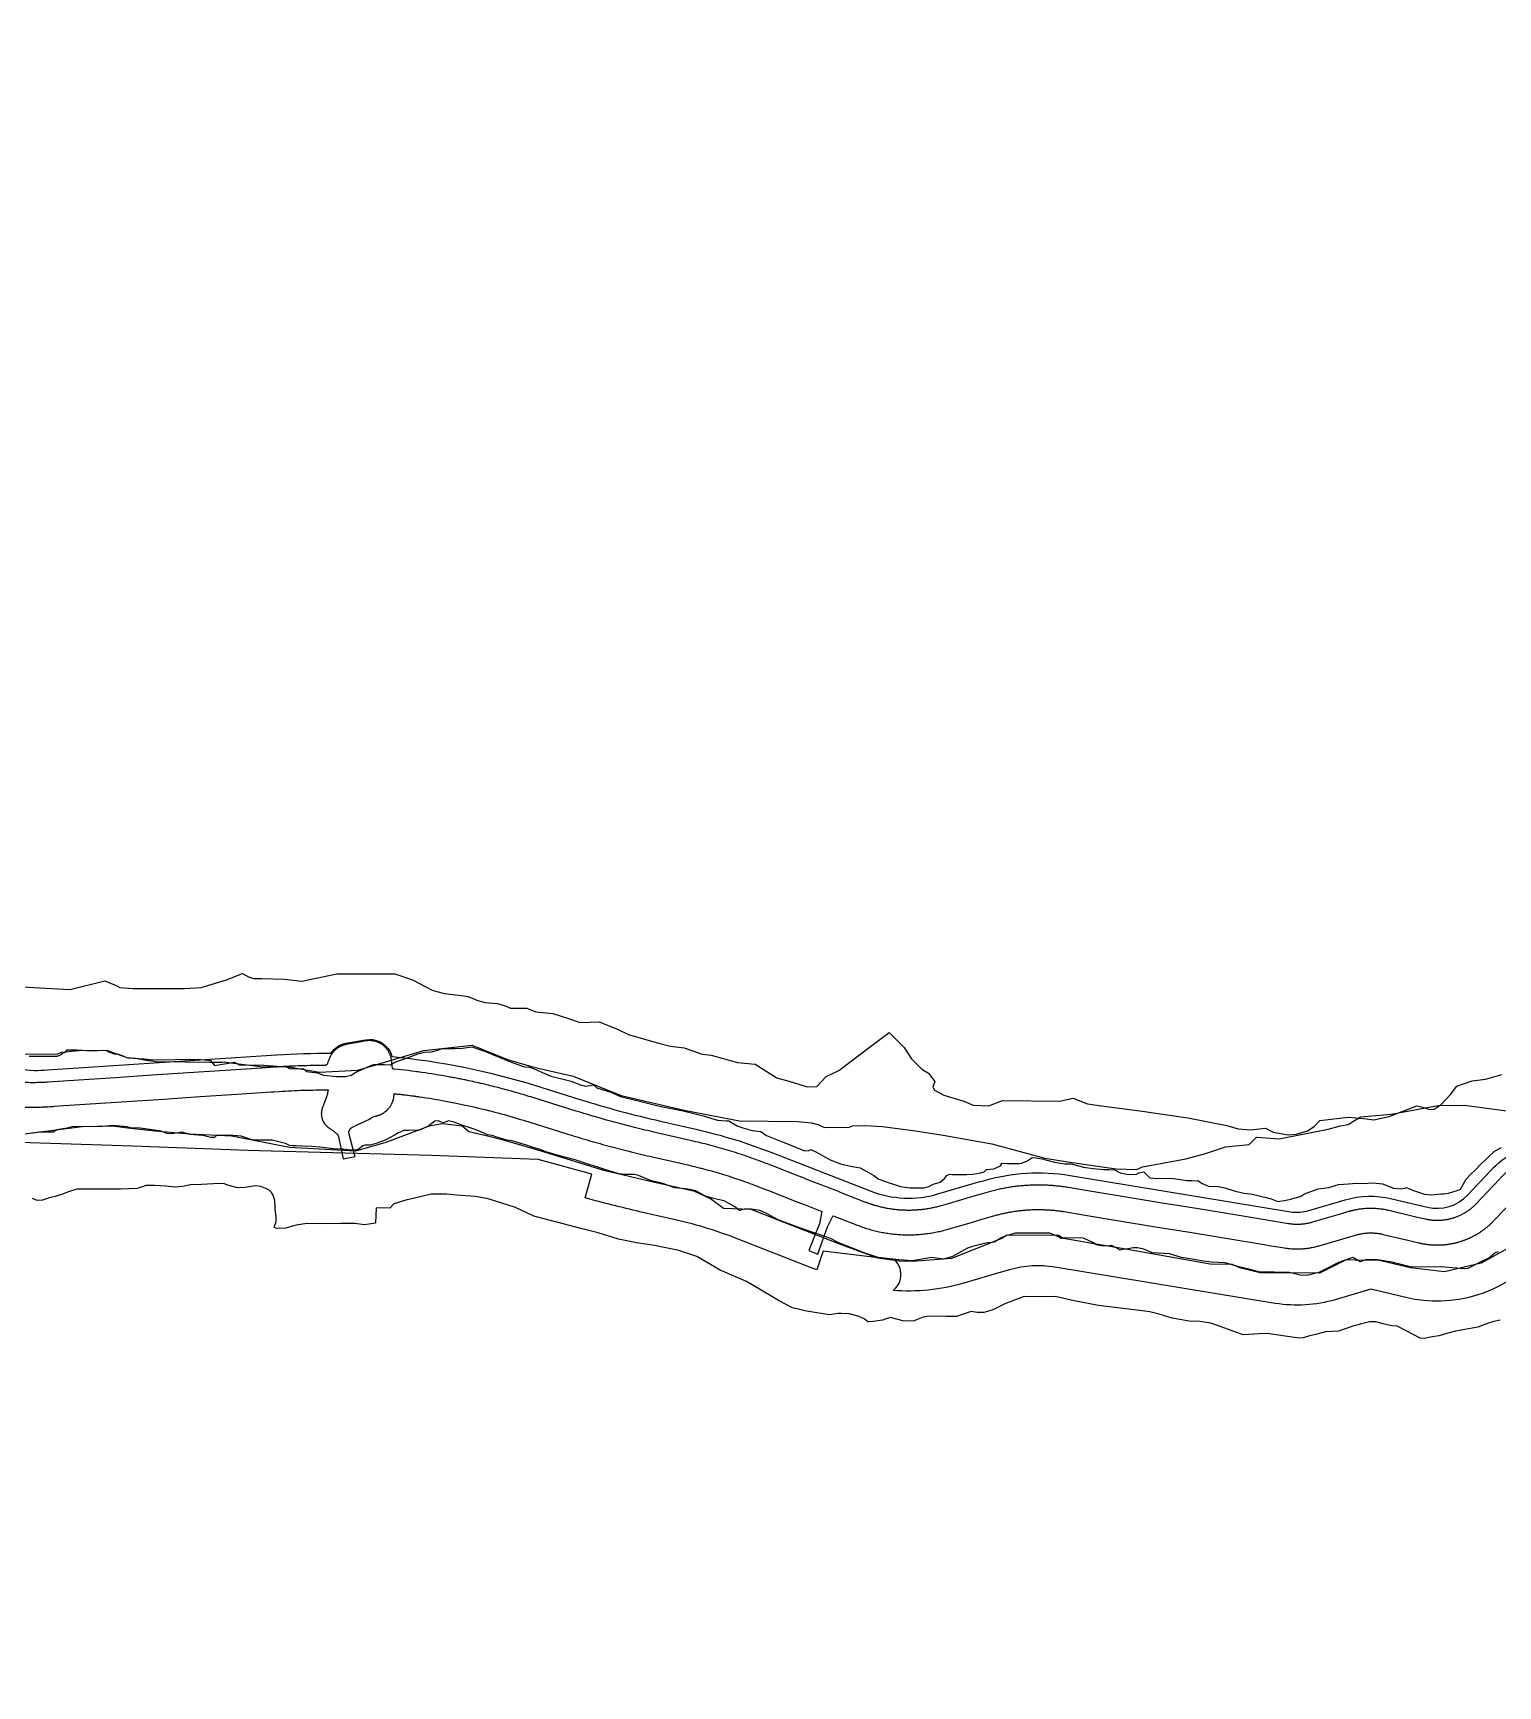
# Model space of a CAD drawing. Header units: metres. Extents: x 116000 to 284092, y 365136 to 804542.
# Drawn here: x 196061 to 202052, y 572628 to 579390 of the extents above; entities that cross this region are included whole.
import ezdxf

# ---------------------------------------------------------------- set-up
doc = ezdxf.new("R2010")
doc.units = ezdxf.units.M
doc.header["$LTSCALE"] = 0.075
doc.linetypes.add('LTP001', pattern=[500, 500, 0])
for name, color, linetype in [('060235', 6, 'Continuous'), ('060237', 6, 'Continuous'), ('080593', 30, 'Continuous'), ('090434', 21, 'Continuous'), ('100432', 62, 'LTP001')]:
    doc.layers.add(name, color=color, linetype=linetype)

msp = doc.modelspace()

# ---------------------------------------------------------------- linework, layer by layer
at = {"layer": '060235', "color": 6, "flags": 128}
for points in [[(196045, 575204.2), (196100.7, 575203.9), (196140.5, 575203.5), (196159.1, 575203.5), (196176.6, 575211.2), (196179.9, 575215.6), (196195.2, 575222.4), (196200.1, 575230.6), (196221.6, 575229.8), (196240.2, 575230.1), (196282.5, 575227.1), (196324.1, 575227.5), (196360.7, 575228.9), (196371.1, 575222), (196391.7, 575213.1), (196409.8, 575212.4), (196425, 575206.7), (196442.5, 575199), (196481.8, 575196.5), (196515.2, 575189.7), (196565, 575181.9), (196682.7, 575181.4), (196781.9, 575180.3), (196835, 575179.2), (196842.9, 575181.1), (196881, 575175.6), (196923.9, 575170.7), (197001, 575160.6), (197050.4, 575160.2), (197095, 575161.3), (197109.3, 575154), (197167.2, 575152.9), (197179.6, 575141.2), (197224.8, 575135.5), (197248.5, 575126.8), (197301.4, 575121.4), (197338.8, 575120.8), (197361.8, 575126.6), (197380.8, 575138.2), (197390.1, 575143.2), (197418, 575155.2), (197446, 575166.7), (197454.2, 575169.5), (197468.8, 575169.7), (197498.6, 575169.4), (197523.4, 575168.8), (197540.6, 575179.7), (197599.3, 575200.2), (197634.7, 575214), (197661.3, 575221), (197689.9, 575222.5), (197716.9, 575229.1), (197733.9, 575235.7), (197767.5, 575236.1), (197785.5, 575235.7), (197817.6, 575237.5), (197855.4, 575241.8), (197887.1, 575232.1), (197911.1, 575223.9), (197937.3, 575212.7), (198020.2, 575177.9), (198071.3, 575160.2), (198091.5, 575159.2), (198110.2, 575152.4), (198177.8, 575121.8), (198223.4, 575111.1), (198261.5, 575102.2), (198299.2, 575087), (198320.7, 575081.1), (198339.5, 575084.3), (198350.4, 575087.4), (198356.5, 575083.5), (198366.5, 575075.2), (198423.6, 575056.5), (198463.9, 575039.4), (198541.7, 575020.4), (198623.3, 575000.3), (198720.1, 574980.4), (198801.4, 574960.1), (198859.7, 574942.1), (198896.9, 574939.1), (198906.4, 574939.3), (198940.7, 574919.8), (198963.4, 574911.6), (199001.2, 574900.6), (199036.6, 574895.8), (199060.2, 574880.2), (199128.4, 574852.2), (199160, 574840.3), (199215.7, 574817), (199233.8, 574818.5), (199242.4, 574822.9), (199262.2, 574812.3), (199320.8, 574780.5), (199363.4, 574763.9), (199410.3, 574752.3), (199429, 574750.3), (199443.6, 574746.9), (199489.5, 574722), (199499.8, 574715.9), (199519.3, 574700.9), (199566.4, 574685), (199579.8, 574680.2), (199608.4, 574671.3), (199646.1, 574665), (199683.8, 574665.3), (199704.9, 574665), (199724.5, 574671.3), (199741.8, 574680.8), (199771.3, 574688.8), (199787.8, 574703.3), (199798.1, 574716.3), (199808.4, 574720.8), (199820.9, 574720.4), (199879.8, 574719.9), (199904.5, 574721.3), (199935.1, 574727), (199950, 574731.6), (199960.3, 574740.4), (199990.1, 574743.9), (200017.1, 574755.9), (200021.8, 574762.5), (200022, 574766.1), (200046.1, 574765.6), (200072, 574764.8), (200092.5, 574764.5), (200103.6, 574766.1), (200124.6, 574774.3), (200141.3, 574785.2), (200147.1, 574789.1), (200162.2, 574787.6), (200194, 574783.1), (200201.2, 574780.1), (200238.1, 574770.9), (200281.1, 574763.4), (200306.8, 574764), (200321.1, 574759.6), (200357, 574749.7), (200396, 574744.4), (200440.3, 574740.2), (200461, 574740), (200484.2, 574739.1), (200506.6, 574726.6), (200540.4, 574720.5), (200573.8, 574721.6), (200583.1, 574727.5), (200604, 574731.4), (200611.1, 574722.8), (200628.7, 574706.4), (200659.2, 574703.5), (200715.8, 574704.7), (200761.8, 574698), (200779.8, 574695.9), (200800, 574695.1), (200820.6, 574694.1), (200825.5, 574695.2), (200839.2, 574684.7), (200868, 574672), (200908.1, 574670.7), (200934.3, 574665.5), (200973, 574652.9), (201013.2, 574643.3), (201040.5, 574640.4), (201103.8, 574625.6), (201124.9, 574620), (201152.2, 574610.2), (201185.8, 574614.4), (201203, 574619.7), (201242.9, 574630.2), (201261.1, 574640.7), (201317, 574661.8), (201360.3, 574666.9), (201390.2, 574676.5), (201399.8, 574679.7), (201440.9, 574681.9), (201473.2, 574685.1), (201499.1, 574683.9), (201541.7, 574686.6), (201580.2, 574681.6), (201624.8, 574663.7), (201656.6, 574662), (201672.4, 574664.8), (201677.9, 574666.9), (201702, 574655.5), (201751.2, 574640.2), (201780.4, 574636.4), (201820.9, 574640.4), (201831, 574641.1), (201849.1, 574643.7), (201885.4, 574654.9), (201898.9, 574660.5), (201910.8, 574681.9), (201921.3, 574701.5), (201941, 574721.8), (201960.9, 574741), (201981.1, 574760.6), (202037.2, 574815.2), (202065.8, 574830.9)], [(202052.9, 574404.2), (202040.1, 574399.1), (202019.2, 574380.3), (201976.7, 574359.8), (201928.3, 574335.1), (201915.6, 574334.4), (201882.4, 574336.9), (201817.6, 574341.7), (201698.9, 574340.7), (201634.7, 574356.9), (201618.8, 574361), (201559.7, 574370.7), (201515.3, 574372.4), (201505.4, 574370.1), (201487.9, 574362.7), (201458, 574380.3), (201399.4, 574359.8), (201354.7, 574337.1), (201319.1, 574319.8), (201271.2, 574306.9), (201242.7, 574308.9), (201199, 574319.7), (201136.6, 574319.9), (201079.5, 574320.2), (201033, 574332.9), (200998, 574340.7), (200935.8, 574359), (200879.4, 574360.9), (200839.9, 574367.1), (200808.9, 574373), (200757.1, 574381.1), (200708, 574395.5), (200639.7, 574399.9), (200599, 574415.5), (200575.9, 574420.2), (200559.8, 574420.1), (200534.3, 574415.2), (200518.4, 574415), (200505.9, 574409.9), (200502, 574414.1), (200471.3, 574429), (200457.6, 574426.4), (200430.8, 574427.6), (200409, 574432.1), (200397.9, 574439.9), (200357.4, 574459.5), (200278.4, 574460.4), (200266.9, 574458.8), (200263.7, 574458.5), (200257.8, 574463.4), (200219.6, 574479.8), (200157.9, 574480.2), (200139.6, 574479.8), (200092, 574480.6), (200077.8, 574480), (200055.5, 574473.5), (200038.7, 574468.7), (200018.4, 574459.5), (199992, 574442.6), (199957.8, 574439.7), (199902.8, 574425.8), (199882.8, 574419), (199821.4, 574385), (199783.8, 574373.8), (199734.8, 574380.6), (199657.3, 574367.5), (199602, 574370.5), (199517.7, 574380.2), (199459.8, 574399.4), (199356.6, 574441.1), (199319.1, 574459.6), (199258.9, 574480.4), (199199.1, 574500.2), (199107.8, 574534.9), (199060.1, 574560), (199032.6, 574573.1), (198998.3, 574578.7), (198969.3, 574578.4), (198949.5, 574573.1), (198930.8, 574588.2), (198907, 574602.1), (198888, 574612.5), (198861.2, 574618.4), (198838.2, 574622.7), (198808, 574633.1), (198770.9, 574653.8), (198738.6, 574660.5), (198713.9, 574662.5), (198685.9, 574665.7), (198636.8, 574683.4), (198586.3, 574695.6), (198536.9, 574715.4), (198520.1, 574719.7), (198480.5, 574720), (198456.1, 574723), (198399.5, 574740.1), (198367.2, 574751.1), (198339.5, 574760), (198277.8, 574780.7), (198241.5, 574790.2), (198200.1, 574800), (198154, 574814.1), (198139.1, 574820.5), (198101.9, 574831.8), (198078.8, 574840.2), (198056, 574847.1), (198019.9, 574858), (197998.9, 574860.3), (197953.6, 574874.3), (197939, 574880.2), (197919.7, 574881.9), (197879.5, 574899.7), (197856.5, 574908), (197819, 574920.3), (197782.8, 574934.4), (197759.7, 574939.4), (197746.6, 574933.6), (197737, 574931.4), (197719.6, 574939.8), (197704.4, 574938.1), (197679.4, 574919.5), (197654, 574907.3), (197639.9, 574900.8), (197598.4, 574900), (197577.4, 574900.3), (197555.4, 574889.9), (197539.7, 574880.4), (197500.5, 574860.4), (197467.8, 574848.7), (197440, 574839.8), (197419.5, 574839.8), (197409.2, 574837.7), (197395.1, 574825.3), (197385.7, 574821.4), (197379.5, 574820), (197359.3, 574820), (197329.7, 574823.5), (197319, 574823.1), (197287.7, 574825.1), (197234.2, 574831.4), (197201.4, 574834.7), (197163.7, 574835.9), (197137, 574837.3), (197120.2, 574837.7), (197109.5, 574838.2), (197093, 574847.5), (197039, 574860.3), (196959.5, 574859.9), (196911.5, 574876.6), (196880, 574880), (196857.2, 574881.4), (196830.8, 574880.1), (196811.6, 574879.7), (196803.4, 574871.5), (196787.6, 574871.1), (196755.3, 574879.6), (196736.9, 574880.5), (196718.1, 574881.7), (196703.9, 574883.9), (196668.8, 574892.8), (196648.5, 574889.4), (196625.7, 574885.8), (196608.3, 574888.1), (196585.3, 574897.4), (196498.6, 574909.7), (196459, 574910.4), (196446.3, 574914.8), (196386, 574920.9), (196345, 574916.3), (196309.8, 574915.6), (196263.5, 574916.6), (196218.9, 574915.7), (196200.7, 574909.9), (196158.7, 574902.3), (196142.8, 574893.5), (196114.4, 574893.7), (196085.4, 574893.7), (196006.6, 574883)]]:
    msp.add_lwpolyline(points, dxfattribs=at)
at = {"layer": '060237', "flags": 128}
for points in [[(195863.7, 575213.1), (196160.1, 575212.5), (196176.9, 575220.2), (196261.6, 575229.3), (196365, 575228), (196448.8, 575197.6), (196516, 575193.7), (196550.3, 575189.2), (196734.3, 575191.7), (196787.3, 575185.9), (196802.8, 575165.9), (196884.2, 575179.5), (196903.6, 575168.5), (197005.1, 575167.2), (197114.1, 575158.9), (197232.4, 575138.9), (197388.9, 575147.3), (197658.9, 575226.9), (197857.1, 575249.4), (198001.9, 575190), (198108.3, 575158.9), (198269.3, 575122.7), (198465.5, 575043.6), (198724.1, 574983.5), (198950.3, 574940.1), (199185.2, 574937.5), (199244.7, 574931.6), (199269.9, 574924.5), (199297.1, 574912.9), (199399.8, 574914.2), (199412.8, 574919.4), (199465.1, 574920.7), (199534.7, 574916.7), (199669.2, 574898.6), (199783.6, 574880.6), (199981.3, 574845.6), (200198.5, 574786.8), (200310.7, 574769.3), (200491.1, 574742.8), (200573.9, 574740.8), (200597.8, 574751.8), (200775.4, 574784), (200852.3, 574804.1), (200937.7, 574833.8), (201033.7, 574843), (201064, 574872.7), (201157.1, 574866.2), (201357.2, 574905.1), (201408.3, 574918.7), (201438.7, 574925.1), (201489.8, 574955.5), (201615.5, 574966.6), (201806.9, 575002.8), (201914.9, 575003.4), (202157.7, 574971.2)], [(202105.4, 574425.9), (201983.2, 574356.9), (201833.2, 574321.3), (201693.7, 574338.4), (201560.8, 574369.9), (201500.8, 574367.6), (201430.5, 574371.6), (201321.4, 574316.2), (201079.2, 574317.3), (200995.2, 574338.5), (200966.1, 574351.6), (200874.6, 574353.9), (200514.1, 574417.4), (200392.4, 574437.4), (200274.4, 574458), (200254.9, 574470.5), (200044.7, 574472.2), (200022.6, 574458.4), (199817.5, 574376.8), (199657.7, 574364.8), (199604.5, 574365.9), (199516, 574377.3), (199356.8, 574436.8), (199108, 574532.9), (198997.4, 574576.9), (198884.3, 574581.5), (198831.7, 574620.9), (198767.7, 574650), (198579.4, 574693), (198395.1, 574736), (198148.1, 574812.6), (197994.4, 574858.3), (197914.6, 574878.4), (197842.6, 574894.4), (197815.8, 574917.2), (197735.2, 574927.5), (197680.6, 574918.4), (197504.1, 574851.6), (197380.1, 574816.2), (197109.4, 574831.1), (196874.2, 574876.8), (196700.2, 574884.8), (196560.7, 574897.5), (196459, 574908), (196384.9, 574918.3), (196261.7, 574914.7), (196036.9, 574886.6)]]:
    msp.add_lwpolyline(points, dxfattribs=at)
at = {"layer": '080593', "color": 30, "flags": 128}
for points in [[(195990.4, 575488.9), (196211.5, 575477.1), (196354.2, 575512.3), (196400.2, 575493.5), (196415.8, 575485.3), (196470, 575480.9), (196680, 575481.2), (196748.1, 575485.2), (196851.4, 575515.9), (196917.3, 575543), (196942.4, 575529.2), (196962, 575521.9), (196996.2, 575521.3), (197089.2, 575518.8), (197160.3, 575510.6), (197302.9, 575541.5), (197540.9, 575540.4), (197612.7, 575516.6), (197692.7, 575474.8), (197741.6, 575460.7), (197801.3, 575454.2), (197840.5, 575448.6), (197876.2, 575433.8), (197908.4, 575424.3), (197959.7, 575419.5), (197992.2, 575410.4), (198013.6, 575401), (198080.5, 575399.9), (198116.9, 575385.8), (198186.8, 575378.5), (198251, 575357.8), (198297.9, 575342), (198376.8, 575344.2), (198453.7, 575313.8), (198495.6, 575292.2), (198619.4, 575257.8), (198668, 575244.8), (198724.1, 575238.4), (198797.2, 575212.8), (198834.8, 575208.6), (198941.2, 575177.7), (199013.8, 575171), (199102.1, 575116.2), (199167, 575097.9), (199227.1, 575079.1), (199266.6, 575079.7), (199304.3, 575120.9), (199356.6, 575145.8), (199485.4, 575243.3), (199562.6, 575301.2), (199623, 575239), (199652.9, 575193.2), (199695.5, 575151.3), (199722.9, 575134.7), (199748.2, 575101), (199740.8, 575077.9), (199747.6, 575065.5), (199785.9, 575044), (199867, 575020.7), (199906.2, 575003.8), (199969.3, 575000.7), (200026.2, 575022.5), (200259, 575019.5), (200314.6, 575032.5), (200373.6, 575008.6), (200440.3, 574999.9), (200587.1, 574980.1), (200784, 574952.5), (200943.7, 574920.1), (200989.3, 574907.5), (201039.2, 574902.4), (201100.5, 574909), (201132.6, 574893.2), (201193.5, 574882.3), (201227.4, 574885.7), (201273.1, 574898.9), (201300.4, 574916.1), (201323.7, 574940.7), (201438.7, 574955.3), (201502.5, 574948.8), (201544.1, 574943.2), (201607, 574957), (201719.8, 575001.1), (201748.4, 574994.2), (201771.3, 574985.7), (201791.2, 574987.4), (201819.7, 575006.4), (201857.4, 575047.3), (201883.6, 575081.7), (201946.7, 575103.6), (202001, 575110.6), (202067.6, 575129)], [(202060.8, 574124.1), (202035.1, 574118.5), (202013.8, 574111.3), (201993.4, 574104.9), (201969.7, 574094.9), (201893.6, 574081.7), (201878.6, 574079.8), (201847, 574071.3), (201825.2, 574064), (201810.6, 574060.7), (201774.4, 574054.6), (201749.5, 574049.3), (201733.9, 574050.9), (201705.3, 574065.8), (201645.4, 574097.1), (201639.8, 574099.7), (201618.4, 574100.8), (201582.8, 574109.8), (201552.6, 574116.8), (201526.5, 574117.5), (201493.5, 574109.5), (201457.7, 574099.3), (201400.3, 574079.7), (201346.6, 574076.8), (201305.1, 574066.2), (201277.5, 574058.6), (201256.3, 574051.4), (201240.6, 574051.1), (201201, 574055.9), (201135.6, 574066.2), (201107.4, 574069), (201074.8, 574067.6), (201009.8, 574063.7), (200920.2, 574096.4), (200878.2, 574111.9), (200833.1, 574118.9), (200788.8, 574119.7), (200750.7, 574127.4), (200718.9, 574132.1), (200666, 574148.4), (200628.2, 574157.9), (200608.3, 574160.5), (200540.9, 574169.1), (200418.7, 574184.2), (200318.5, 574203.8), (200241.5, 574221.3), (200179.4, 574219), (200114.3, 574220.5), (200082.1, 574209.3), (200034.9, 574190.6), (199986.3, 574165.9), (199968.6, 574160.5), (199949.8, 574154.9), (199922.6, 574155.9), (199898.1, 574160.3), (199864.9, 574148.9), (199837.7, 574138.7), (199795.1, 574138.8), (199725.7, 574141.1), (199701.8, 574136.2), (199660, 574119.6), (199618.2, 574121.8), (199567, 574135.5), (199546.3, 574127.6), (199535, 574123.8), (199516.1, 574120.8), (199496.3, 574118.6), (199474.6, 574117.7), (199460.2, 574129.1), (199436, 574141), (199398.2, 574150.3), (199367.4, 574152.1), (199353.8, 574150.9), (199317.5, 574146.3), (199223.4, 574161.1), (199166.9, 574174.6), (199109.4, 574205.3), (199074.8, 574224.9), (198978.7, 574282.2), (198870.7, 574328.1), (198775.6, 574384.4), (198702.2, 574409.1), (198602.1, 574430.3), (198528.8, 574440.8), (198454.9, 574456), (198371.4, 574481.4), (198301.7, 574499.7), (198208.4, 574523.8), (198108.4, 574549.6), (198034, 574584.5), (197922, 574619.9), (197870, 574630.4), (197792, 574635.9), (197751.4, 574639.8), (197688.8, 574639.2), (197638.1, 574626.7), (197586, 574614.8), (197535.9, 574599.6), (197520.2, 574582.8), (197464.5, 574584), (197460.8, 574521), (197416.4, 574514.1), (197376.5, 574520), (197319, 574519.7), (197256.6, 574517.9), (197181.2, 574519.7), (197137.4, 574512.4), (197092.7, 574499.9), (197056.9, 574499.4), (197046.5, 574505.1), (197054.8, 574527.9), (197054.8, 574548.5), (197051.1, 574578.2), (197051.1, 574587.8), (197049.8, 574613.9), (197042.5, 574635.1), (197036.2, 574646.1), (197027, 574656.6), (197013.1, 574662.3), (196993.1, 574670.8), (196969.3, 574673.3), (196928.4, 574667.3), (196897.1, 574665.2), (196857, 574676.1), (196839.4, 574682.7), (196799.5, 574681.8), (196750, 574679.4), (196705.3, 574678), (196672.4, 574671.3), (196643.8, 574668), (196602.5, 574672.1), (196558.8, 574675.1), (196523.6, 574674.5), (196486.5, 574662.6), (196418.9, 574659.9), (196322.5, 574659.9), (196260.1, 574659.8), (196240.2, 574659.6), (196206.2, 574648.5), (196181.4, 574639.6), (196151.2, 574629.5), (196127.3, 574624), (196099.3, 574615.2), (196078, 574614), (196059, 574622.1)]]:
    msp.add_lwpolyline(points, dxfattribs=at)
at = {"layer": '090434', "flags": 128}
for points in [[(195941.3, 575175.5, 0.096527), (196067.1, 575145.6, 0.014601), (196119.6, 575147.6), (197034.2, 575208.2), (197057.6, 575209.7, -0.019043), (197278.3, 575215.9, -0.067029), (197296.2, 575235.7, -0.143393), (197347.6, 575258.4), (197420.4, 575271.3, -0.325343), (197520.8, 575223.1, -0.051987), (197528.9, 575202.6, -0.051373), (198111.5, 575085), (198297.3, 575027.1, 0.019398), (198626.9, 574938.4), (198772.1, 574905.2, -0.036977), (199082.7, 574809.8), (199485, 574652.8, 0.165434), (199761.7, 574640.5), (199905.9, 574682.6), (199934.2, 574690.8), (199947.9, 574694.8, -0.112162), (200301.7, 574716.2), (201203, 574567.9, 0.112811), (201278.6, 574572.5), (201427, 574616.2, -0.130771), (201617.2, 574621.2), (201763.8, 574586.3, 0.268912), (201927.1, 574635.3), (202022.7, 574737.1, -0.082956), (202119.7, 574811.1, -0.201292)], [(202204.1, 574375.2, -0.268912), (201675.7, 574216.6), (201531.8, 574250.9), (201385.9, 574208, -0.112811), (201141.3, 574192.9), (200240, 574341.2, 0.112162), (200054.3, 574330), (200001.3, 574314.6), (199868, 574275.7, -0.000665), (199866, 574275.1, -0.09013), (199577.8, 574245.8, 0.023713), (199583.7, 574250.8, -0.007221), (199588.8, 574256, 0.132268), (199608.4, 574293.1, 0.258249), (199584.8, 574371.3), (199291.9, 574406.8), (199281.7, 574374.7), (199266.8, 574330), (199240.9, 574340.1), (199101.5, 574394.5), (198944.5, 574455.8, 0.017562), (198823.9, 574498, 0.019402), (198687.6, 574534.7), (198542.4, 574567.9, -0.012032), (198319.4, 574624.4), (198346.5, 574720.9), (198126.9, 574782.1), (197690.6, 574797.2), (197034.2, 574815.9), (196939.8, 574818.6), (196467.1, 574835.8), (195712.3, 574860.2)]]:
    msp.add_lwpolyline(points, format="xyb", dxfattribs=at)
at = {"layer": '100432', "ltscale": 4, "flags": 128}
msp.add_lwpolyline([(195498.4, 575158.5, -0.026043), (195409.2, 575221.7), (194989.6, 575553.1), (194396.7, 576021.6, 0.375002), (194390.1, 576021.3), (194360.7, 575993, -0.065443), (194339.7, 575979.5, -0.302157), (194234.8, 575995), (194201.5, 576026.6, -0.02616), (194195, 576033.4, -0.245372), (194174.9, 576125.6, -0.158577), (194209.5, 576178.3, 0.45267), (194209.8, 576185.8), (193670.6, 576704.3, -0.058629), (193470.3, 576948), (193292.3, 577225.3, 0.072524), (193112.4, 577432.2), (192916.6, 577600.7), (192807.5, 577694.6, 0.419719), (192800.4, 577694), (192761.6, 577647.2, 0.164012), (192762, 577635.4), (192766.2, 577626.5), (192767.8, 577618.9), (192767.8, 577618.9), (192767.8, 577618.9), (192766.2, 577626.5), (192762, 577635.4, -0.164012), (192761.6, 577647.2), (192800.4, 577694, -0.419719), (192807.5, 577694.6), (192916.6, 577600.7), (193112.4, 577432.2, -0.072524), (193292.3, 577225.3), (193470.3, 576948, 0.058629), (193670.6, 576704.3), (194209.8, 576185.8, -0.45267), (194209.5, 576178.3, 0.158577), (194174.9, 576125.6, 0.245372), (194195, 576033.4, 0.02616), (194201.5, 576026.6), (194234.8, 575995, 0.302157), (194339.7, 575979.5, 0.065443), (194360.7, 575993), (194390.1, 576021.3, -0.375002), (194396.7, 576021.6), (194989.6, 575553.1), (195409.2, 575221.7, 0.026043), (195498.4, 575158.5, 0.021827), (195577.8, 575112.9), (195570.5, 575083.2), (195552, 575049), (195528.8, 575014.5), (195560.4, 574990.8), (195584.5, 575031.4), (195603.1, 575065.7), (195625.4, 575089.8, 0.029607), (195741.3, 575045.1, 0.093932), (196129.5, 574997.9), (197034.8, 575057.9), (197067.5, 575060.1, -0.018231), (197267.9, 575066), (197265.6, 575054.2), (197264.6, 575048.9), (197248.9, 575005.3), (197246.8, 574999.4, 0.220383), (197245.9, 574940.6, 0.149064), (197272.6, 574909.7), (197274.1, 574908.9, -0.017454), (197307.8, 574882.9), (197309.7, 574874.7), (197328.6, 574783.8), (197377.8, 574793.4), (197353.5, 574884.4), (197351.7, 574892.9, -0.184375), (197365.1, 574913), (197386.1, 574923.8, 0.03586), (197433.8, 574945.2, 0.010381), (197447, 574952.7), (197459.5, 574958.4, 0.131674), (197503.6, 574978.7, 0.03652), (197513.5, 574988.2, 0.185159), (197537.4, 575050.9, -0.007097), (197614.9, 575041.7, -0.002454), (197641.7, 575037.9, -0.039694), (198066.9, 574941.7), (198252.7, 574883.9, 0.019398), (198593.5, 574792.1), (198738.7, 574759, -0.036977), (199028.1, 574670), (199185.1, 574608.8), (199287.4, 574568.9), (199276.6, 574518.2), (199233.6, 574408.6), (199269.9, 574393.5), (199309.4, 574506.6), (199332.8, 574551.1), (199428.7, 574513.7), (199430.5, 574513, 0.165434), (199803.7, 574496.5), (199937, 574535.4), (199989.9, 574550.8, -0.112162), (200277.4, 574568.2), (201124.3, 574428.8), (201178.6, 574419.9, 0.059389), (201254.3, 574416.5, 0.053067), (201321, 574428.6), (201469.4, 574472.3, -0.130771), (201582.5, 574475.3), (201729, 574440.4, 0.268912), (202036.5, 574532.6), (202132.1, 574634.5, -0.082956), (202189.7, 574678.4, -0.018474), (202213, 574689.6, -0.182141), (202459.5, 574702.4), (202508.1, 574686.9), (202831.1, 574583.9), (203296.8, 574435.4, -0.230451), (203302.1, 574426.6), (203302.6, 574412.5), (203300.1, 574396.3, 0.082986), (203295.8, 574363.6, 0.27427), (203362.9, 574267.7), (203377.8, 574253.8, -0.208993), (203380.8, 574234.6), (203353.1, 574172.4, 0.052039), (203349.5, 574161.6, 0.085946), (203337, 574048.5), (203318.8, 573989.2), (203305.5, 573949.2), (203353.2, 573934.5), (203366.9, 573975.6), (203383.8, 574030.5, 0.13279), (203424.7, 574078.6, 0.00943), (203445.3, 574119.4), (203445.3, 574119.4), (203491.2, 574217.7, -0.165964), (203493.9, 574219.5, 0.366229), (203538.7, 574282.8, 0.01456), (203538.3, 574286.2, -0.155457), (203538.7, 574289.2, 0.001228), (203538.8, 574289.3, 0.019179), (203558.4, 574332.2, -0.000314), (203562.3, 574342, -0.329594), (203582.7, 574344.2), (204216.8, 574142), (204229.9, 574137.8), (204262.1, 574127.5, 0.098033), (204742.3, 574072.9), (204754.1, 574073.9), (205408.5, 574127.8), (205617.9, 574145), (205667.9, 574147.3), (205668.4, 574147.3, -0.210302), (205687.1, 574135.4, 0.020275), (205709.4, 574096.2), (205710.6, 574094.5, 0.186471), (205780, 574052.4, 0.08679), (205853.4, 574054.3), (205921.7, 574062.3, 0.015558), (205993.7, 574068.3), (206007.7, 574072.3), (206031.4, 574065.1), (206224.3, 574006.9, -0.026761), (206270.3, 573988.1, -0.022859), (206307.7, 573968.2), (206491.9, 573873.6), (206496.7, 573870), (206514.3, 573856.9, -0.009409), (206523.6, 573849.4), (206571.5, 573815.2, -0.250606), (206575.7, 573806.7, 0.099845), (206579.6, 573783.3, -0.216511), (206579.1, 573775.1), (206572.1, 573763.9), (206482.1, 573602.2), (206551.4, 573564.2), (206629.9, 573724.6), (206635.8, 573733.7), (206640.8, 573741.5, -0.20364), (206647.3, 573745.9, 0.084985), (206666.2, 573753.2, -0.224931), (206674.7, 573754, 0.033111), (206692.2, 573747.9), (206720.5, 573742.1), (206754.5, 573738), (206756.6, 573737.8), (206795.7, 573735.6), (206799.2, 573736.3), (206810.7, 573738.3), (206892.9, 573736.3), (207016.5, 573733.4), (207095.8, 573734.1, -0.085719), (207105.1, 573732.3), (207106.3, 573731.8), (207112.2, 573729.2), (207118, 573726.7), (207119.7, 573726, 0.00126), (207123.1, 573724.5), (207123.6, 573724.3), (207123.9, 573724.2, 0.00442), (207136, 573719.2, 0.004838), (207437.9, 573726.4), (207438.5, 573726.5, 0.086151), (207665.9, 573775.2), (207670.8, 573777.2), (207675.9, 573779.4), (207681.3, 573781.6), (207686.8, 573784), (207704.4, 573791.8), (207856.6, 573863.2), (207865.6, 573867.4), (207873.6, 573871.2), (207880.9, 573874.5), (207887.3, 573877.5), (207893.3, 573880.1), (207898.8, 573882.6), (207903.4, 573884.6), (207904, 573884.9), (207906, 573885.7, -0.071787), (208129.5, 573945.8), (208135.1, 573946.5), (208140.9, 573947.1), (208147.2, 573947.8), (208154.2, 573948.5), (208161.9, 573949.2), (208171, 573950), (208183.1, 573951.1), (208277.3, 573959.3), (208277.3, 573959.3), (208290.2, 573960.4), (208549.8, 573983), (208761.4, 574001.4), (208771.3, 574002.3), (208779.9, 574003), (208787.6, 574003.6), (208794.5, 574004.2), (208800.8, 574004.6), (208802.5, 574004.7), (208806.7, 574005), (208812.2, 574005.3), (208815.6, 574005.5, -0.132397), (209197.2, 573923.5), (209202, 573921), (209207, 573918.4), (209212.4, 573915.5), (209218.2, 573912.4), (209224.6, 573908.9), (209232.1, 573904.7), (209241.6, 573899.5), (209341.1, 573843.8), (209349.9, 573838.9), (209358.2, 573834.3), (209365.8, 573830), (209372.8, 573826.2), (209379.3, 573822.7), (209385.4, 573819.5), (209391.1, 573816.4), (209399.7, 573812, 0.060598), (209633.2, 573726.4), (209639.6, 573724.9), (209646.3, 573723.4), (209653.5, 573721.8), (209661.4, 573720.1), (209670.2, 573718.3), (209680.8, 573716.1), (209837.3, 573684.1), (210230.5, 573603.6), (210240.3, 573601.6), (210251.1, 573599.4), (210261.1, 573597.4), (210270.1, 573595.7), (210272.7, 573595.2, 0.000942), (210278.5, 573594.1, 0.041702), (210537, 573566.8), (211031.6, 573565.3, -0.018701), (211067.1, 573563.9), (211398.7, 573538), (211463.5, 573534.6), (211473.2, 573534), (211539.8, 573530.5, -0.035943), (211608.1, 573522.8), (211877.3, 573471.8, -0.330993), (211881.3, 573467.4, -0.064629), (211876.8, 573277.4), (211871.9, 573245.4, 0.017381), (211867.2, 573183.2), (211864.4, 573092.6), (211864.6, 572954.5, -0.047423), (211854.4, 572846.1, -0.041512), (211828.9, 572754.3), (211799.7, 572675.4), (211920.7, 572627.8), (211950.8, 572709.2, 0.053414), (211987.6, 572854.8, 0.035528), (211994.6, 572954.7), (211994.4, 573090.6), (211997.2, 573178.8, -0.013111), (212000.5, 573226.9), (212004.8, 573254.6, -0.029737), (212098.2, 573447.5, -0.055771), (212132.5, 573498.2), (212215.3, 573549.5, -0.039336), (212302.2, 573566), (212367.1, 573572.7), (212432.5, 573579.4), (212461.8, 573582.4), (212830.7, 573637, -0.016764), (212862.4, 573640.6), (213549.2, 573695.5, -0.030678), (213843.4, 573701), (215100, 573647.1), (215097.2, 573511.9), (215178, 573510.3), (215177.6, 573490.3), (215183.9, 573335.9), (215282.1, 573340.3), (215281.9, 573488.3), (215282.3, 573508.3), (215287.3, 573508.2), (215382.6, 573506.3), (215384.1, 573572.1), (215403.8, 573570.6), (215406.1, 573634), (215509.8, 573629.5), (215569.6, 573627, 0.033745), (215858, 573634.1, 0.004702), (215879.7, 573636.2), (216010.9, 573649.6), (216024.8, 573651.1), (216038.9, 573652.5), (216051.8, 573653.7), (216063.4, 573654.8), (216065.9, 573655, -0.035507), (216304.1, 573658.6), (216315.6, 573657.9), (216328.6, 573657.1), (216344.2, 573656), (216359.3, 573654.9), (216769.3, 573625.3, -0.110297), (217577, 573382.6), (217895.3, 573203.9, 0.024308), (217986.6, 573158.4, 0.003796), (218001.2, 573152.1, 0.001284), (218006.2, 573150, 0.004989), (218025.6, 573142.1), (218042.2, 573189.8), (218058.5, 573236.7, -0.033346), (217944.2, 573291.1), (217626, 573469.8, 0.110297), (216776.5, 573725), (216366.4, 573754.6), (216351.2, 573755.7), (216335.3, 573756.8), (216321.8, 573757.7), (216309.9, 573758.4, 0.03553), (216057.2, 573754.6), (216054.5, 573754.4), (216042.5, 573753.3), (216029.2, 573752), (216014.7, 573750.6), (216000.7, 573749.1), (215910.8, 573739.9), (215900.3, 573769.9), (215899.8, 573770), (215875.1, 573860.1), (215837.4, 573845.6), (215860.6, 573771.1), (215862.5, 573735, -0.035435), (215573.9, 573726.9), (215404.1, 573734.2, -0.637028), (215400.6, 573742.5), (215383.4, 573781.9, -0.247038), (215390.8, 573793.7), (215406.6, 573795), (215406.8, 573795), (215576.4, 573804.8), (215574.2, 573907.5), (215398.2, 573894.9), (215398.1, 573895.4), (215377.5, 573893.7), (215308.4, 573884, -0.131817), (215305.8, 573884.3, 0.074181), (215285.1, 573889.3, -0.149926), (215282.4, 573890.4), (215272.1, 573898.8), (215257.7, 573911.7), (215127.4, 574010.5), (215067.9, 573908), (215186.1, 573829.8), (215196.8, 573820.2, -0.127235), (215197.9, 573812.8, -0.879892), (215187.7, 573812.6, 0.100824), (215177.7, 573772.9), (215176.7, 573748.9, -0.421655), (215171.3, 573744.1), (215171.2, 573744.1), (213847.7, 573800.9, 0.030678), (213541.3, 573795.2), (213541.3, 573795.2), (212723.6, 573729.8, -0.032483), (212662, 573728.9), (212460.7, 573739), (212431, 573739), (212366.1, 573739.1), (212313.6, 573739.1, -0.001651), (212228.3, 573739.2), (211972.5, 573775.2, -0.338446), (211968.2, 573779.5, -0.101577), (211990.9, 574075.7), (211995.2, 574090.6), (212009.1, 574141.5), (212029, 574193.6, 0.066222), (212066.9, 574329.6, 0.028194), (212071.9, 574389.7, -0.013982), (212072.9, 574433.6), (211994, 574430.8), (211942.5, 574428.9, 0.010296), (211941.9, 574391.3, -0.09395), (211909.1, 574243.8), (211901.9, 574225), (211885.4, 574181.9), (211870, 574125.6), (211866.3, 574112.7, 0.019691), (211758.3, 573809.4, -0.041606), (211694.6, 573750.9), (211605.4, 573706.3, -0.161984), (211526.2, 573689.8), (211463.8, 573688.6), (211445.8, 573688.2), (211417.7, 573687.7), (211277.1, 573677.2), (211190.6, 573667.7, -0.028168), (211137.2, 573664.8), (210599.2, 573666.3), (210587.5, 573666.3), (210574.6, 573666.4), (210564.2, 573666.4), (210555.2, 573666.5), (210547.1, 573666.7), (210539.5, 573666.8, -0.040442), (210304.9, 573690.8), (210297.2, 573692.3), (210289.2, 573693.8), (210280.5, 573695.5), (210270.9, 573697.5), (210260.2, 573699.6), (210250.5, 573701.6), (209708.9, 573812.4), (209700.9, 573814.1), (209690.6, 573816.2), (209682.2, 573818), (209674.7, 573819.6), (209668, 573821), (209661.8, 573822.4), (209655.9, 573823.8, -0.062906), (209437.5, 573905.1), (209427.8, 573910.2), (209427.7, 573910.2), (209414, 573917.7), (209406.7, 573921.7), (209400.3, 573925.3), (209290.4, 573986.7), (209280.7, 573992.1), (209272.9, 573996.5), (209266.1, 574000.2), (209259.8, 574003.6), (209253.9, 574006.7), (209248.4, 574009.7), (209243.1, 574012.4, 0.047896), (209092.2, 574072.5, 0.045923), (208939.3, 574102.3, 0.03186), (208831.1, 574106.2), (208828.2, 574146.5), (208812.7, 574146.7), (208761.5, 574146.3), (208721, 574125.1), (208720.4, 574124.7, 0.083618), (208706.2, 574123.1, 0.244668), (208675, 574094.2), (208548, 574083), (208116.9, 574045.1, 0.070507), (207870.2, 573979.2), (207870.1, 573979.1), (207864.2, 573976.6), (207858.5, 573974.1), (207852.4, 573971.4), (207846, 573968.5), (207839.1, 573965.4), (207831.5, 573961.9), (207823.3, 573958), (207814.2, 573953.7), (207711, 573905.3), (207711, 573905.3), (207689.7, 573895.4), (207681, 573891.3), (207670.1, 573886.2), (207661, 573882.1), (207652.9, 573878.4), (207645.6, 573875.2), (207638.8, 573872.3), (207632.3, 573869.6), (207626.1, 573867.1, -0.223087), (207134, 573897.2), (207132.5, 573898), (207126.6, 573901.3), (207120.5, 573904.8), (207114, 573908.6), (207107, 573912.8), (207099.3, 573917.4), (207090.8, 573922.6), (207081.3, 573928.5), (207071.4, 573934.7), (206883.5, 574052.7), (206880.3, 574054.6), (206865.7, 574063.8), (206854.2, 574070.9), (206844.1, 574077.1), (206835, 574082.6, 0.151419), (206029.7, 574278.9), (206022.8, 574278.4), (206011.7, 574277.7), (205999.4, 574276.7), (205986.1, 574275.7), (205972.9, 574274.6), (205900.7, 574268.7, -0.225864), (205892.1, 574280.7, 0.119558), (205891.2, 574318.7, -0.000626), (205890.9, 574319.8, -0.021312), (205882, 574360.3), (205874.2, 574404.8, -0.093788), (205874.9, 574455, 0.001517), (205875.9, 574460.1, 0.054107), (205878.9, 574495.6), (205884.5, 574776.9), (205804.9, 574779.4), (205786.6, 574532.7, 0.033793), (205780.1, 574504.4, -0.012517), (205773, 574466.4, -0.072177), (205754.7, 574416.6), (205735.2, 574380.7, -0.020679), (205693.5, 574310.8, 0.060322), (205675.5, 574266.1, -0.069327), (205669.5, 574258.2, -0.18387), (205646.2, 574247.7), (205429.1, 574229.8), (205400.3, 574227.4), (204745.8, 574173.5), (204735.6, 574172.7), (204734.1, 574172.6, -0.098033), (204292.5, 574222.8), (204292.3, 574222.9), (203908.1, 574345.4), (203887.8, 574351.9), (203755.5, 574394.1, -0.414214), (203752.3, 574400.3), (203764.2, 574437.7, -0.206072), (203767, 574440.8, -0.034475), (203835.9, 574436.2, 0.228662), (204066.8, 574497.9, 0.030574), (204090.9, 574521.3), (204102.9, 574534.5), (204138.9, 574574.1), (204100.6, 574606.1), (204053.9, 574555, -0.282528), (203827.7, 574489.4, -0.158561), (203790.3, 574520.6, 0.387372), (203713.4, 574545.7, -0.190548), (203702.4, 574545.1), (203685.8, 574550.8), (203669.2, 574556.5, 0.247006), (203547.7, 574530.9, 0.118), (203510.5, 574481.3, -0.287513), (203498.3, 574476.1), (202837.2, 574686.9), (202489.9, 574797.7, 0.201292), (202143.1, 574766.9, 0.082956), (202059.2, 574702.9), (201963.6, 574601.1, -0.268912), (201752.2, 574537.6), (201605.6, 574572.6, 0.110523), (201465.9, 574574.5, 0.01996), (201441.1, 574568.2), (201358.4, 574543.9), (201292.7, 574524.6, -0.112811), (201194.9, 574518.5), (200293.6, 574666.8, 0.112162), (199961.9, 574646.8), (199931.4, 574637.9), (199775.7, 574592.5, -0.142512), (199507.5, 574592.4, -0.022394), (199466.8, 574606.2), (199170.3, 574721.9), (199064.5, 574763.2, 0.036977), (198761, 574856.5), (198615.7, 574889.6, -0.019398), (198282.5, 574979.4), (198096.6, 575037.2, 0.022988), (197843.2, 575103.5, 0.007382), (197760.6, 575119.8, 0.019648), (197539, 575151.3, -0.488968), (197530.7, 575155.6), (197527.7, 575177.5, 0.11167), (197516.4, 575220.8, 0.325262), (197421.3, 575266.3), (197348.4, 575253.4, 0.143689), (197299.5, 575231.9, 0.150985), (197269.2, 575184.7), (197265.7, 575176.8, -0.409779), (197252.2, 575166.1, 0.016792), (197060.9, 575159.8), (197033.5, 575158), (196122.9, 575097.7, -0.0966), (195762.1, 575143.5, -0.074715), (195510.2, 575270.9, -0.012825), (195471.2, 575300.1), (195052.6, 575630.9), (194464, 576095.8, -0.438782), (194463.5, 576103.1, 0.185892), (194488.2, 576164.4, 0.196485), (194463, 576229.3), (194455, 576239.4), (194450.1, 576245.5, -0.403765), (194452.1, 576266.2), (194498, 576305.4), (194539.9, 576342.9, 0.034649), (194578.7, 576383.2, 0.005486), (194603.5, 576415.5), (194668.3, 576524.1), (194600.5, 576565), (194535.6, 576457.1, -0.026279), (194517.2, 576433.7), (194515.4, 576432.1, -0.039703), (194487.2, 576403.5), (194481, 576397.7), (194453.4, 576371.8), (194397.2, 576318, -0.209586), (194393.3, 576317.2, 0.391583), (194323.6, 576274.9), (194294.2, 576249.7, -0.38611), (194287.4, 576249.8), (193739.9, 576776.4, -0.058629), (193554.4, 577002.1), (193376.4, 577279.3, 0.072524), (193177.7, 577508), (192980.2, 577677.9), (192727.4, 577895.4), (192746.1, 577909.6), (192753.8, 577914.5), (192842.9, 577853.2), (192882.8, 577919), (192838.5, 577958.8), (192880, 577978.7), (192989.8, 578032.3), (192967.3, 578084.9), (192850.3, 578038.3), (192821.2, 578025.3, -0.170055), (192809, 578020.4, -0.061711), (192797.4, 578023.5, -0.256449), (192790.7, 578025.8), (192766.3, 578054.1, 0.416437), (192603.4, 578071.4, 0.043618), (192589, 578057.4), (192573.5, 578040.6, -0.405021), (192559.6, 578039.7, 0.005281), (192494.3, 578094.9), (192485.3, 578102.3), (192472.5, 578177), (192434.9, 578396.9), (192425, 578395.2), (192460.8, 578186.3), (192473.5, 578111.9, 0.000339), (192469.2, 578115.4, 0.011959), (192315.7, 578234.2, 0.007051), (192222.6, 578300.7), (191856.9, 578554.3, -0.239404), (191848.3, 578570.2, -0.154007), (191851.6, 578581.8), (191864, 578600.4), (191869.1, 578608, -0.031869), (191870.2, 578610.5, -0.192922), (191882.4, 578620.6, 0.249922), (191923.6, 578672.9, 0.155058), (191918.2, 578706, -0.160097), (191919.9, 578714.7, -0.023911), (191920.6, 578715.9), (191927.2, 578727.4), (191932.4, 578736.6), (191941.6, 578755.5), (191956.1, 578787.1), (191988.4, 578870.2), (191912.9, 578899.9), (191880.7, 578816.4), (191869.1, 578784.3), (191862.9, 578769.3), (191859.3, 578759.5), (191852.1, 578743.6, -0.134604), (191850.4, 578741.5, -0.243502), (191845.8, 578740.9), (191832.5, 578745.7), (191809.9, 578753.9, 0.055992), (191776.2, 578761.9, 0.075975), (191729.4, 578760.5, 0.124929), (191660.1, 578728.7, 0.024051), (191648.9, 578718.8), (191640.9, 578709.5, -0.383396), (191634.3, 578708.6), (191587.2, 578741.2, -0.008108), (191535.8, 578778.1, -0.025393), (191383.1, 578904, -0.005138), (191353.8, 578931.3), (191040.5, 579229.6, -0.01948), (190890.5, 579389.6), (190820.4, 579317.8, 0.018812), (190970.9, 579157.8), (191284.8, 578858.9, 0.038654), (191530.2, 578659.1), (191568.8, 578632.3, -0.262946), (191570.9, 578627.9, -0.133269), (191570, 578625.4), (191564.8, 578617.7), (191543.6, 578586.2, -0.284222), (191516.1, 578581, -0.048241), (191449, 578647), (191361.9, 578751), (191354, 578760.4, 0.031158), (191309.5, 578807.3), (191273.6, 578840.8), (191235.4, 578876.4), (191209.9, 578848.3), (191220.6, 578838.3), (191283.6, 578779.5), (191283.6, 578779.5, -0.031176), (191324.8, 578736.1), (191419.9, 578622.6, 0.050659), (191495, 578549.4), (191495.3, 578549.2), (191513.1, 578535.8), (191515.9, 578528.4), (191518, 578518.3), (191518.6, 578507.4), (191521.6, 578495.3), (191524.6, 578488.3), (191528.6, 578482), (191537, 578472.5), (191542, 578468.5), (191546.5, 578465.6), (191553.1, 578462.2), (191559.5, 578460), (191561.8, 578459.3), (191564.9, 578458.7), (191567.1, 578458.3), (191572.1, 578457.8), (191578.4, 578457.7), (191582.7, 578457.3), (191586.4, 578455.9), (191590.1, 578453.8), (191596.7, 578450.1), (191608.8, 578443.5), (191620.7, 578437.3), (191641.6, 578429.4), (191667.3, 578424.2), (191689.8, 578248.3), (191704.3, 578253), (191682.5, 578423.2), (191695.4, 578423.7), (191708.2, 578425.2), (191722.1, 578428.2), (191733.3, 578431.6), (191745.6, 578436.6), (191758.9, 578443.4), (191761.1, 578444.7), (191771.6, 578451.7), (191781.3, 578459.3), (191785.1, 578462.6), (191787.4, 578465), (191790.3, 578468.2), (191793.5, 578470.5), (191796.4, 578471.4), (191800.2, 578471.1), (191804, 578469.3), (191810.9, 578464.5), (191825.5, 578454.4), (191838.5, 578445.3), (191851, 578436.7), (191868.1, 578424.8), (191946.6, 578370.4), (192006.7, 578328.8), (192114.9, 578253.7), (192237, 578167.8), (192313.8, 578110.6), (192327.2, 578100.4), (192400.8, 578042.2), (192438.6, 578011.2), (192462.1, 577991.5), (192485.3, 577971.8), (192492.1, 577965.9), (192495, 577959.2), (192492.3, 577952.1), (192481, 577939.8), (192459.9, 577903.4), (192452.7, 577874.3), (192451.8, 577839.2), (192455.8, 577816.4), (192457, 577811.2), (192456.2, 577809.3), (192452.3, 577807.6), (192404.9, 577786.9), (192370.3, 577771.8), (192336.2, 577757.1), (192330.9, 577754.8), (192352.9, 577713), (192412, 577742.5), (192464.4, 577768.7), (192491.3, 577780.9), (192497, 577783.5), (192504, 577783.5), (192512.1, 577780.1), (192516.7, 577779), (192525.7, 577778.3), (192532.8, 577778.7), (192536.9, 577777.2), (192562.7, 577754.3), (192603.3, 577718.3), (192655.1, 577672.3), (192665.6, 577662.9), (192668, 577660.9), (192672, 577652.7), (192672.4, 577649.9), (192672.1, 577645), (192669.6, 577640.3), (192666.8, 577637), (192662.3, 577631.7), (192654, 577626.7), (192649.1, 577626.5), (192644.8, 577627.6), (192627.4, 577635.5), (192583.6, 577655.3), (192564.8, 577663.8), (192555.4, 577668.1), (192540.8, 577635.9), (192597.6, 577612.3), (192641.5, 577594), (192653.1, 577589.2), (192670.3, 577597), (192679.1, 577604.3), (192686.1, 577609.3), (192689.6, 577610), (192702.6, 577607.7), (192712.2, 577608.5), (192719.1, 577610.8), (192723.3, 577610.9), (192726.1, 577609.2), (192737.6, 577599), (192745.3, 577592), (192778.1, 577558.6), (192799.8, 577536.5), (192811.1, 577545.5), (192819.4, 577553), (192823.7, 577556.8), (192800.7, 577582.4), (192776.9, 577608.8), (192769.7, 577616.8), (192767.8, 577618.9)], format="xyb", dxfattribs=at)

doc.saveas('drawing.dxf')
